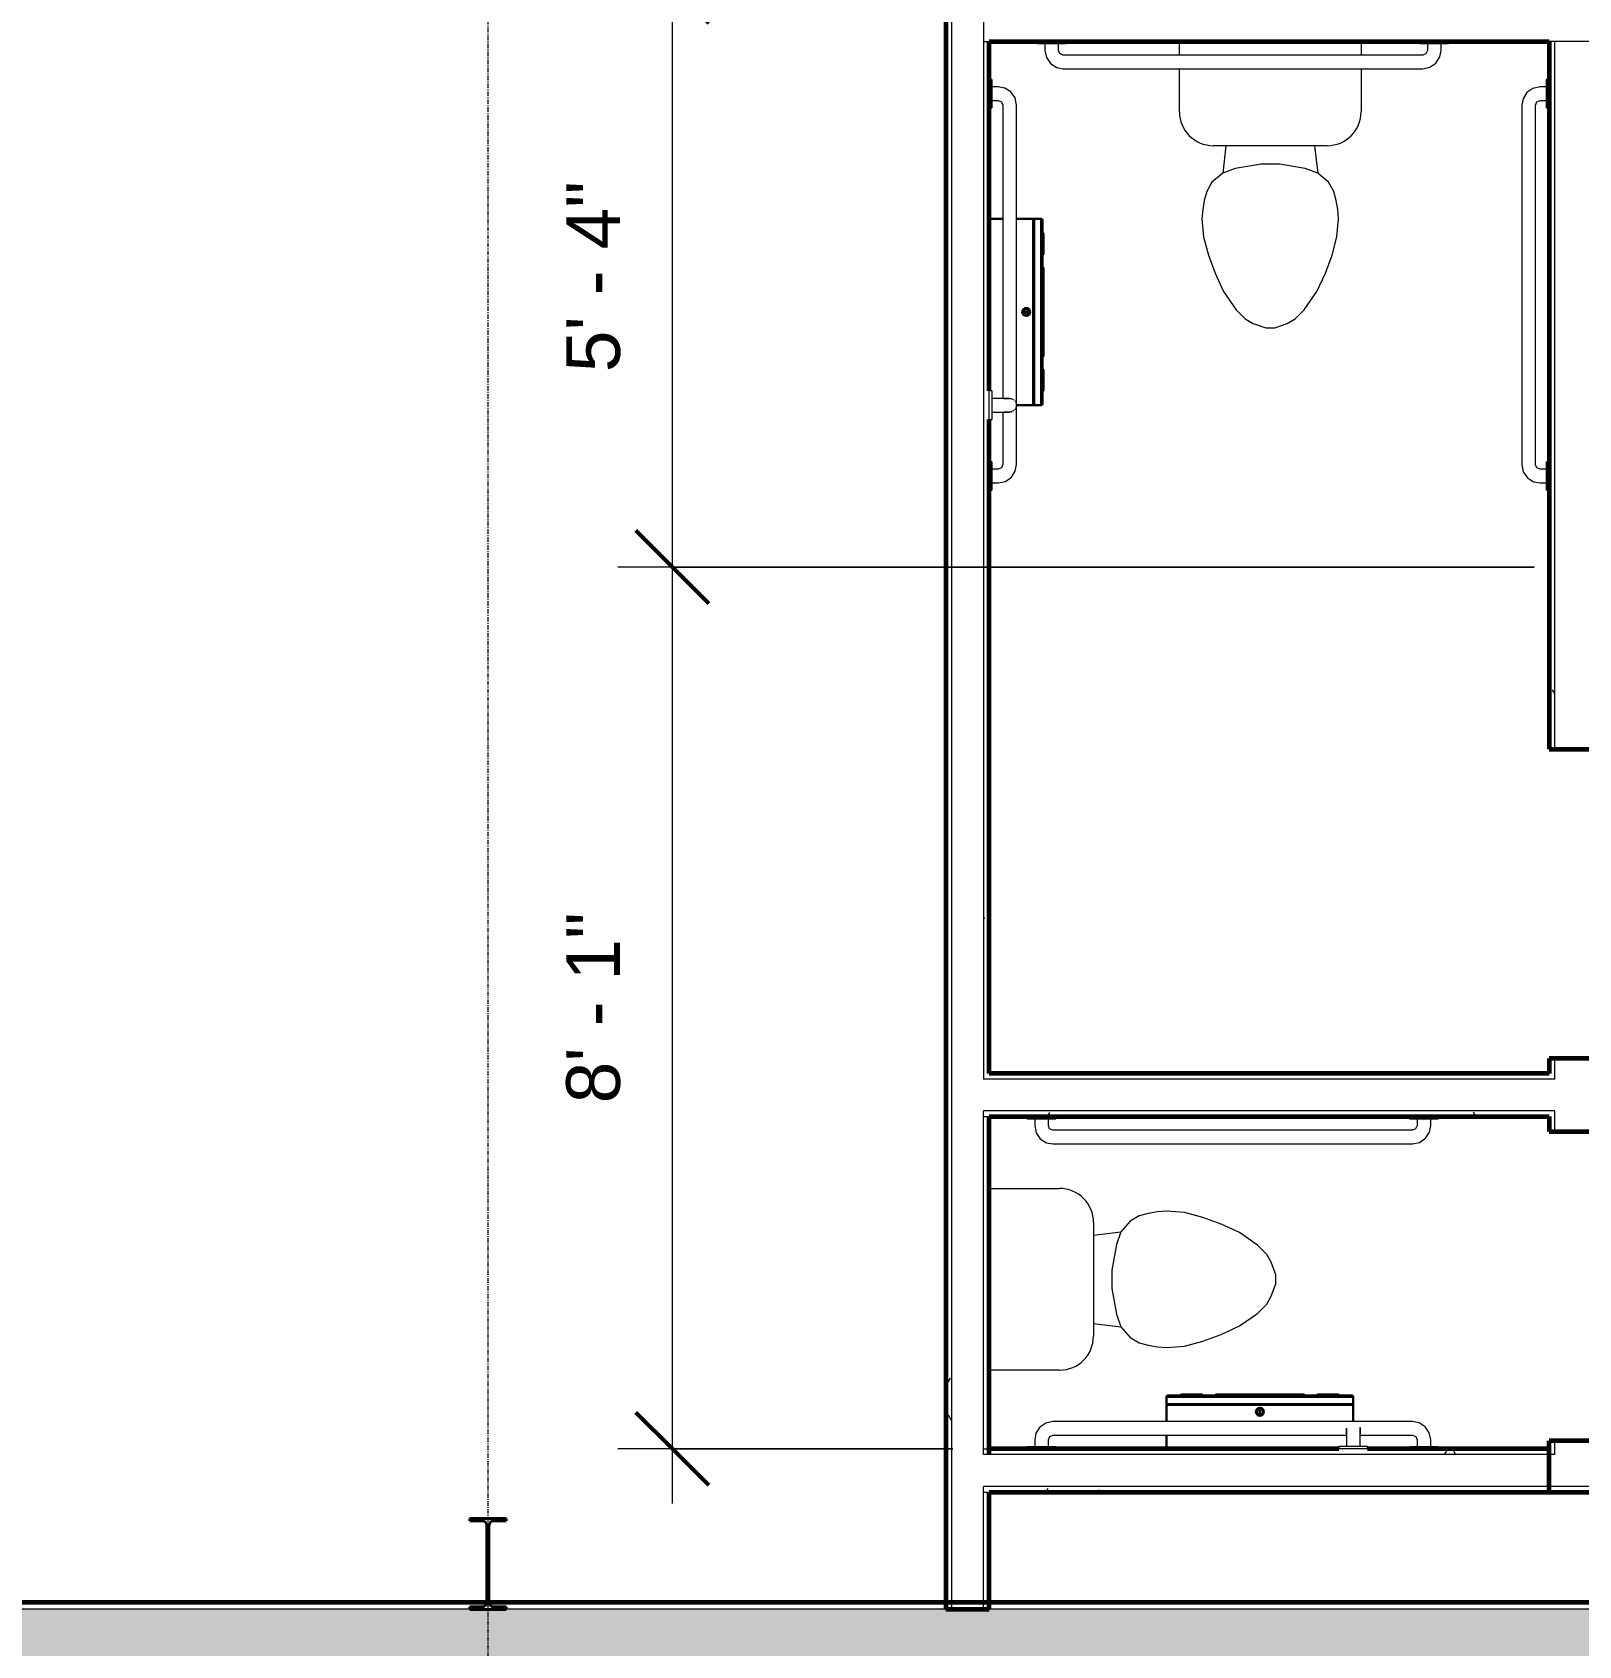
# Model space of a CAD drawing. Header units: inches. Extents: x 30 to 2293, y -1876 to -115.
# Drawn here: x 660.3 to 830.1, y -692.5 to -515.2 of the extents above; entities that cross this region are included whole.
import ezdxf

# ---------------------------------------------------------------- set-up
doc = ezdxf.new("R2010")
doc.units = ezdxf.units.IN
doc.header["$MEASUREMENT"] = 0
doc.linetypes.add('Grid Line 1_2_', pattern=[0.875, 0.5, -0.125, 0.125, -0.125])
for name, color, linetype, lineweight in [('A-ANNO-DIMS', 211, 'Continuous', 9), ('A-ANNO-DIMS-64', 211, 'Continuous', 9), ('A-WALL', 113, 'Continuous', 18), ('A-WALL-PATT', 111, 'Continuous', 60), ('I-WALL', 2, 'Continuous', 18), ('L-SITE-WALL', 31, 'Continuous', 18), ('P-SANR-FIXT', 6, 'Continuous', 9), ('Q-SPCQ', 91, 'Continuous', 9), ('S-COLS', 52, 'Continuous', 9), ('S-GRID', 1, 'Continuous', 9)]:
    doc.layers.add(name, color=color, linetype=linetype, lineweight=lineweight)
doc.styles.add('Arial', font='arial.ttf', dxfattribs={"height": 5.901198})
doc.dimstyles.new('Linear_-_3_32__Arial', dxfattribs={"dimscale": 12, "dimtxt": 6, "dimasz": 0.666667, "dimexe": 0.5, "dimexo": 0.333333, "dimgap": 0.333333, "dimtad": 1, "dimdec": 0, "dimzin": 1, "dimdsep": 46, "dimlunit": 4, "dimtxsty": 'Arial', "dimblk1": 'OBLIQUE', "dimblk2": 'OBLIQUE', "dimsah": 1, "dimcen": 0.09, "dimdle": 0.5, "dimazin": 0, "dimtfac": 1, "dimtdec": 4, "dimtix": 1, "dimtmove": 0, "dimatfit": 3, "dimfxl": 1, "dimtvp": 1, "dimfrac": 2, "dimtolj": 1, "dimtzin": 0, "dimarcsym": 2})
doc.dimstyles.new('Linear_-_3_32__Arial_1', dxfattribs={"dimscale": 12, "dimtxt": 6, "dimasz": 0.666667, "dimexe": 0.5, "dimexo": 0.333333, "dimgap": 0.333333, "dimtad": 1, "dimdec": 0, "dimzin": 1, "dimdsep": 46, "dimlunit": 4, "dimtxsty": 'Arial', "dimblk1": 'OBLIQUE', "dimblk2": 'OBLIQUE', "dimsah": 1, "dimcen": 0.09, "dimdle": 0.5, "dimazin": 0, "dimtfac": 1, "dimtdec": 4, "dimtix": 1, "dimtmove": 0, "dimatfit": 3, "dimfxl": 1, "dimtvp": 1, "dimfrac": 2, "dimtolj": 1, "dimtzin": 0, "dimarcsym": 2})
pattern_1 = [(0, (0, 0), (20.48, 5.12), [0.845, -14.515, 0.845, -14.515, -81.92]), (0, (0, 0), (20.48, 5.12), [-30.72, 0.845, -29.875, 0.845, -14.515, -35.84]), (0, (0, 0), (20.48, 5.12), [-76.8, 0.845, -9.395, 0.845, -24.755]), (120, (7.68, 2.56), (-14.67405, 15.1762), [0.845, -14.515, 0.845, -14.515, -81.92]), (120, (7.68, 2.56), (-14.67405, 15.1762), [-30.72, 0.845, -29.875, 0.845, -14.515, -35.84]), (120, (7.68, 2.56), (-14.67405, 15.1762), [-76.8, 0.845, -9.395, 0.845, -24.755]), (240, (10.24, 12.8), (-5.80595, -20.2962), [0.845, -14.515, 0.845, -14.515, -81.92]), (240, (10.24, 12.8), (-5.80595, -20.2962), [-30.72, 0.845, -29.875, 0.845, -14.515, -35.84]), (240, (10.24, 12.8), (-5.80595, -20.2962), [-76.8, 0.845, -9.395, 0.845, -24.755])]

# ---------------------------------------------------------------- blocks, each defined once
blk = doc.blocks.new('Open Source Metal Building_Exterior_rvt-1-Floor Plan - Office Annex')
at = {"layer": 'A-WALL-PATT', "lineweight": 9}
h = blk.add_hatch(dxfattribs=at)
h.set_pattern_fill('FP_2', color=8, style=0, pattern_type=2)
h.set_pattern_definition([(161.57, (0.32, 0.32), (-2.56049618, -0.0005374), [0, -18.214, 2.022, 0]), (18.43, (-0.32, 0.32), (-2.56049618, 0.0005374), [0, -18.214, 2.022, 0]), (108.43, (0.32, 0.32), (1.2792209, -6.40087673), [6.07, -14.166]), (71.57, (-0.32, 0.32), (1.2792209, 6.40087673), [6.07, -14.166])])
h.paths.add_polyline_path([(1689.24, -696.46), (2210.15, -696.46), (2210.15, -688.46), (1644.4, -688.46), (1644.4, -696.46)], flags=0)
h.paths.add_polyline_path([(1540.94, -696.46), (1608.4, -696.46), (1608.4, -688.46), (1540.94, -688.46)], flags=0)
h.paths.add_polyline_path([(1234.94, -696.46), (1234.94, -688.46), (1174.4, -688.46), (1174.4, -696.46)], flags=0)
h.paths.add_polyline_path([(1138.4, -696.46), (1138.4, -688.46), (421.56, -688.46), (421.56, -696.46), (1038.09, -696.46)], flags=0)
h.paths.add_polyline_path([(385.56, -696.46), (385.56, -688.46), (126.49, -688.46), (126.49, -696.46), (376.31, -696.46)], flags=0)
at = {"layer": 'S-COLS'}
h = blk.add_hatch(dxfattribs=at)
h.set_pattern_fill('FP_4', color=256, style=0, pattern_type=2)
h.set_pattern_definition([(45, (0, 0), (-6.33568, 6.33568), []), (45, (0, 9.6), (-6.33568, 6.33568), [])])
h.paths.add_polyline_path([(712.31, -688.47), (712.31, -688.2), (710.97, -688.2), (710.59, -688.04), (710.43, -687.66), (710.43, -679.28), (710.59, -678.9), (710.97, -678.74), (712.31, -678.74), (712.31, -678.47), (708.31, -678.47), (708.31, -678.74), (709.65, -678.74), (710.04, -678.9), (710.2, -679.33), (710.2, -687.66), (710.04, -688.04), (709.65, -688.2), (708.31, -688.2), (708.31, -688.47)], flags=0)
at = {"layer": 'A-WALL', "color": 10}
blk.add_line((1138.4, -688.46), (421.56, -688.46), dxfattribs=at)
at = {"layer": 'L-SITE-WALL', "color": 250, "lineweight": 60}
blk.add_line((1138.4, -687.71), (421.56, -687.71), dxfattribs=at)
at = {"layer": 'S-COLS', "color": 90, "lineweight": 40}
for p, q in [((712.31, -678.47), (708.31, -678.47)), ((708.31, -678.47), (708.31, -678.74)), ((708.31, -678.74), (709.65, -678.74)), ((710.97, -678.74), (712.31, -678.74)), ((712.31, -678.74), (712.31, -678.47)), ((710.2, -679.28), (710.2, -687.66)), ((710.43, -687.66), (710.43, -679.28)), ((709.65, -688.2), (708.31, -688.2)), ((708.31, -688.2), (708.31, -688.47)), ((708.31, -688.47), (712.31, -688.47)), ((712.31, -688.2), (710.97, -688.2)), ((712.31, -688.47), (712.31, -688.2))]:
    blk.add_line(p, q, dxfattribs=at)
for centre, start, end in [((709.65, -679.28), 0, 90), ((710.97, -679.28), 90, 180), ((709.65, -687.66), 270, 0), ((710.97, -687.66), 180, 270)]:
    blk.add_arc(centre, 0.543, start, end, dxfattribs=at)
at = {"layer": 'S-GRID', "linetype": 'Grid Line 1_2_'}
blk.add_line((710.31, -114.83), (710.31, -1843.89), dxfattribs=at)
blk = doc.blocks.new('Toilet-Domestic-3D - Toilet-Domestic-3D-V56-Floor Plan - Office Annex')
at = {"layer": 'P-SANR-FIXT'}
for p, q in [((-9.98, 17.98), (-9.98, 19.48)), ((9.98, 19.48), (9.98, 17.98)), ((-9.98, 11.75), (-9.98, 16.48)), ((9.98, 16.48), (9.98, 11.75)), ((6.25, 8.02), (-6.25, 8.02)), ((-4.86, 8.02), (-5.21, 5)), ((4.86, 8.02), (5.21, 5)), ((-3.84, 5.5), (-5.21, 5)), ((-1, 6), (-3.84, 5.5)), ((1, 6), (-1, 6)), ((3.84, 5.5), (1, 6)), ((5.21, 5), (3.84, 5.5)), ((-6.4, 4), (-6.97, 3)), ((-5.21, 5), (-6.4, 4)), ((6.4, 4), (5.21, 5)), ((6.97, 3), (6.4, 4)), ((-7.24, 2), (-7.41, 1)), ((-6.97, 3), (-7.24, 2)), ((7.24, 2), (6.97, 3)), ((7.41, 1), (7.24, 2)), ((-7.41, 1), (-7.5, 0)), ((-7.5, 0), (-7.33, -1.99)), ((7.33, -1.99), (7.5, 0)), ((7.5, 0), (7.41, 1)), ((-7.33, -1.99), (-6.79, -4)), ((6.79, -4), (7.33, -1.99)), ((-6.79, -4), (-6.06, -6)), ((6.06, -6), (6.79, -4)), ((-6.06, -6), (-5.13, -8)), ((5.13, -8), (6.06, -6)), ((-5.13, -8), (-3.74, -10)), ((3.74, -10), (5.13, -8)), ((-3.74, -10), (-2.74, -11)), ((2.74, -11), (3.74, -10)), ((-2.74, -11), (-1.87, -11.5)), ((-1.87, -11.5), (-0.5, -12)), ((-0.5, -12), (0.5, -12)), ((0.5, -12), (1.87, -11.5)), ((1.87, -11.5), (2.74, -11))]:
    blk.add_line(p, q, dxfattribs=at)
for centre, start, end in [((-6.25, 11.75), 180, 270), ((6.25, 11.75), 270, 360)]:
    blk.add_arc(centre, 3.73, start, end, dxfattribs=at)
blk = doc.blocks.new('817_Grab_Bars - 8170-001420-V57-Floor Plan - Office Annex')
at = {"layer": 'Q-SPCQ'}
for p, q in [((765.64, -520.4), (765.36, -520.4)), ((765.64, -520.4), (765.64, -521.96)), ((766.36, -521.21), (765.64, -521.21)), ((765.64, -521.96), (765.64, -523.52)), ((765.64, -522.71), (766.36, -522.71)), ((765.36, -523.52), (765.64, -523.52)), ((766.86, -523.21), (766.86, -555.44)), ((768.36, -562.71), (768.36, -523.21)), ((766.86, -556.94), (766.86, -562.71)), ((765.64, -562.4), (765.36, -562.4)), ((765.64, -562.4), (765.64, -563.96)), ((766.36, -563.21), (765.64, -563.21)), ((765.64, -563.96), (765.64, -565.52)), ((765.64, -564.71), (766.36, -564.71)), ((765.36, -565.52), (765.64, -565.52))]:
    blk.add_line(p, q, dxfattribs=at)
at = {"layer": 'Q-SPCQ', "flags": 128}
for points in [[(768.36, -523.21), (768.2, -522.43), (767.74, -521.77), (767.07, -521.34), (766.36, -521.21)], [(766.36, -522.71), (766.72, -522.86), (766.86, -523.21)], [(766.36, -564.71), (767.14, -564.55), (767.8, -564.09), (768.23, -563.42), (768.36, -562.71)], [(766.86, -562.71), (766.71, -563.07), (766.36, -563.21)]]:
    blk.add_lwpolyline(points, dxfattribs=at)
blk = doc.blocks.new('817_Grab_Bars - 8170-001420-V9-Floor Plan - Office Annex')
at = {"layer": 'Q-SPCQ'}
for p, q in [((1749.66, -708.52), (1748.94, -708.52)), ((1749.94, -707.7), (1749.66, -707.7)), ((1749.66, -709.27), (1749.66, -707.7)), ((1746.94, -710.52), (1746.94, -750.02)), ((1748.44, -750.02), (1748.44, -710.52)), ((1748.94, -710.02), (1749.66, -710.02)), ((1749.66, -710.83), (1749.66, -709.27)), ((1749.66, -710.83), (1749.94, -710.83)), ((1749.94, -749.7), (1749.66, -749.7)), ((1749.66, -751.27), (1749.66, -749.7)), ((1749.66, -750.52), (1748.94, -750.52)), ((1749.66, -752.83), (1749.66, -751.27)), ((1748.94, -752.02), (1749.66, -752.02)), ((1749.66, -752.83), (1749.94, -752.83))]:
    blk.add_line(p, q, dxfattribs=at)
at = {"layer": 'Q-SPCQ', "flags": 128}
for points in [[(1748.94, -708.52), (1748.15, -708.68), (1747.49, -709.13), (1747.07, -709.81), (1746.94, -710.52)], [(1748.44, -710.52), (1748.59, -710.15), (1748.94, -710.02)], [(1746.94, -750.02), (1747.1, -750.8), (1747.55, -751.46), (1748.23, -751.89), (1748.94, -752.02)], [(1748.94, -750.52), (1748.58, -750.36), (1748.44, -750.02)]]:
    blk.add_lwpolyline(points, dxfattribs=at)
blk = doc.blocks.new('Dispenser-Toilet_Tissue-Frost_Products_LTD_-Jumbo-169 - Steel-Brushed-Stainless_Steel-711843-Floor Plan - Office Annex')
at = {"layer": 'Q-SPCQ', "lineweight": 30}
for p, q in [((765.36, -535.69), (766.86, -535.69)), ((768.36, -535.69), (770.2, -535.69)), ((770.2, -556.19), (770.2, -535.69)), ((770.26, -535.75), (770.26, -556.13)), ((770.26, -535.75), (770.29, -535.75)), ((770.29, -535.69), (771.06, -535.69)), ((770.29, -535.75), (770.29, -535.69)), ((770.29, -556.13), (770.29, -535.75)), ((771.06, -535.69), (771.06, -556.19)), ((771.22, -535.85), (771.22, -537.2)), ((771.22, -537.2), (771.22, -554.67)), ((771.32, -537.36), (771.32, -539.53)), ((771.22, -539.69), (771.22, -541)), ((771.32, -541.18), (771.32, -550.69)), ((769.26, -545.9), (769.6, -545.9)), ((769.26, -545.98), (769.26, -545.9)), ((769.6, -545.9), (769.6, -545.98)), ((769.6, -545.98), (769.26, -545.98)), ((771.22, -550.87), (771.22, -552.18)), ((771.32, -552.34), (771.32, -554.51)), ((771.22, -554.67), (771.22, -556.03)), ((770.2, -556.19), (768.36, -556.19)), ((770.29, -556.13), (770.26, -556.13)), ((770.29, -556.19), (770.29, -556.13)), ((771.06, -556.19), (770.29, -556.19))]:
    blk.add_line(p, q, dxfattribs=at)
for radius in [0.438, 0.357]:
    blk.add_circle((769.44, -545.94), radius, dxfattribs=at)
for centre, radius, start, end in [((770.2, -535.75), 0.0601, 2.6815, 90), ((771.06, -535.85), 0.16, 0.9981, 90), ((771.14, -537.36), 0.18, 0, 63.6122), ((771.2, -538.91), 0.118, 10.8116, 82.3569), ((771.17, -538.91), 0.151, 289.6347, 357.321), ((771.14, -538.94), 0.18, 296.3916, 0), ((771.17, -538.93), 0.151, 289.6274, 356.8333), ((771.2, -539.51), 0.119, 10.0401, 81.5195), ((771.17, -539.51), 0.151, 289.6341, 357.321), ((771.17, -539.52), 0.151, 289.6341, 357.321), ((771.14, -539.53), 0.18, 296.3878, 0), ((771.1, -541.18), 0.22, 0, 56.9443), ((771.1, -550.69), 0.22, 303.0557, 0), ((771.14, -552.34), 0.18, 0, 63.6122), ((771.17, -552.35), 0.151, 2.679, 70.3659), ((771.17, -552.36), 0.151, 2.679, 70.3659), ((771.2, -552.36), 0.119, 278.4805, 349.9599), ((771.14, -552.93), 0.18, 0, 63.6122), ((771.17, -552.94), 0.151, 3.1669, 70.3659), ((771.17, -552.96), 0.151, 2.679, 70.3659), ((771.2, -552.96), 0.118, 277.6431, 349.1884), ((771.14, -554.51), 0.18, 296.3878, 0), ((770.2, -556.13), 0.06, 270, 0), ((771.06, -556.03), 0.16, 270, 0)]:
    blk.add_arc(centre, radius, start, end, dxfattribs=at)
blk = doc.blocks.new('817_Grab_Bars - 8170-001420-V13-Floor Plan - Office Annex')
at = {"layer": 'Q-SPCQ'}
for p, q in [((812.98, -501.21), (773.48, -501.21)), ((771.48, -503.21), (771.48, -503.93)), ((772.98, -503.93), (772.98, -503.21)), ((773.48, -502.71), (812.98, -502.71)), ((813.48, -503.21), (813.48, -503.93)), ((814.98, -503.93), (814.98, -503.21)), ((770.67, -503.93), (770.67, -504.21)), ((770.67, -503.93), (772.23, -503.93)), ((772.23, -503.93), (773.8, -503.93)), ((773.8, -504.21), (773.8, -503.93)), ((812.67, -503.93), (812.67, -504.21)), ((812.67, -503.93), (814.23, -503.93)), ((814.23, -503.93), (815.8, -503.93)), ((815.8, -504.21), (815.8, -503.93))]:
    blk.add_line(p, q, dxfattribs=at)
at = {"layer": 'Q-SPCQ', "flags": 128}
for points in [[(773.48, -501.21), (772.7, -501.37), (772.04, -501.83), (771.61, -502.51), (771.48, -503.21)], [(814.98, -503.21), (814.82, -502.43), (814.37, -501.77), (813.69, -501.34), (812.98, -501.21)], [(772.98, -503.21), (773.14, -502.85), (773.48, -502.71)], [(812.98, -502.71), (813.35, -502.86), (813.48, -503.21)]]:
    blk.add_lwpolyline(points, dxfattribs=at)
blk = doc.blocks.new('817_Grab_Bars - 8170-001180-V22-Floor Plan - Office Annex')
at = {"layer": 'Q-SPCQ'}
for p, q in [((831.89, -554.62), (831.61, -554.62)), ((831.61, -557.75), (831.61, -554.62)), ((831.89, -554.62), (831.89, -557.75)), ((832.61, -555.44), (831.89, -555.44)), ((831.61, -557.75), (831.89, -557.75)), ((831.89, -556.94), (832.61, -556.94))]:
    blk.add_line(p, q, dxfattribs=at)
at = {"layer": 'Q-SPCQ', "flags": 128}
for points in [[(833.86, -555.44), (833.86, -555.44), (833.86, -555.44), (833.85, -555.44), (833.84, -555.44), (833.83, -555.44), (833.82, -555.44), (833.81, -555.44), (833.8, -555.44), (833.78, -555.44), (833.76, -555.44), (833.74, -555.44), (833.72, -555.44), (833.69, -555.44), (833.67, -555.44), (833.64, -555.44), (833.61, -555.44), (833.58, -555.44), (833.55, -555.44), (833.52, -555.44), (833.48, -555.44), (833.44, -555.44), (833.41, -555.44), (833.37, -555.44), (833.33, -555.44), (833.28, -555.44), (833.24, -555.44), (833.2, -555.44), (833.15, -555.44), (833.11, -555.44), (833.06, -555.44), (833.02, -555.44), (832.97, -555.44), (832.92, -555.44), (832.87, -555.44), (832.82, -555.44), (832.77, -555.44), (832.72, -555.44), (832.67, -555.44), (832.62, -555.44), (832.61, -555.44)], [(833.19, -555.44), (833.23, -555.44), (833.27, -555.44), (833.32, -555.44), (833.36, -555.44), (833.4, -555.44), (833.43, -555.44), (833.47, -555.44), (833.51, -555.44), (833.54, -555.44), (833.57, -555.44), (833.6, -555.44), (833.63, -555.44), (833.66, -555.44), (833.69, -555.44), (833.71, -555.44)], [(833.77, -555.44), (833.79, -555.44), (833.81, -555.44), (833.82, -555.44), (833.83, -555.44), (833.84, -555.44), (833.85, -555.44), (833.85, -555.44), (833.86, -555.44), (833.86, -555.44), (833.86, -555.44)], [(833.86, -555.44), (833.89, -555.44), (833.92, -555.44), (833.95, -555.44), (833.98, -555.45), (834.01, -555.45), (834.04, -555.46), (834.07, -555.47), (834.1, -555.48), (834.12, -555.49), (834.15, -555.5), (834.18, -555.51)], [(834.28, -555.57), (834.31, -555.59), (834.33, -555.6), (834.35, -555.62)], [(834.44, -555.71), (834.46, -555.73), (834.47, -555.76)], [(834.57, -556.42), (834.56, -556.45), (834.55, -556.48), (834.54, -556.51), (834.52, -556.53)], [(834.53, -555.86), (834.55, -555.89), (834.56, -555.92), (834.57, -555.94)], [(834.59, -556.03), (834.6, -556.06), (834.6, -556.09), (834.61, -556.12), (834.61, -556.15), (834.61, -556.18)], [(834.61, -556.19), (834.61, -556.22), (834.61, -556.25), (834.6, -556.28), (834.6, -556.31), (834.59, -556.34)], [(832.61, -556.94), (832.66, -556.94), (832.71, -556.94), (832.76, -556.94), (832.81, -556.94), (832.86, -556.94), (832.91, -556.94), (832.95, -556.94), (833, -556.94), (833.05, -556.94), (833.1, -556.94), (833.14, -556.94), (833.19, -556.94), (833.23, -556.94), (833.27, -556.94), (833.32, -556.94), (833.36, -556.94), (833.4, -556.94), (833.43, -556.94), (833.47, -556.94), (833.51, -556.94), (833.54, -556.94), (833.57, -556.94), (833.6, -556.94), (833.63, -556.94), (833.66, -556.94), (833.69, -556.94), (833.71, -556.94), (833.73, -556.94), (833.76, -556.94), (833.77, -556.94), (833.79, -556.94), (833.81, -556.94), (833.82, -556.94), (833.83, -556.94), (833.84, -556.94), (833.85, -556.94), (833.85, -556.94), (833.86, -556.94), (833.86, -556.94), (833.86, -556.94)], [(833.86, -556.94), (833.86, -556.94), (833.86, -556.94), (833.85, -556.94), (833.84, -556.94), (833.83, -556.94), (833.82, -556.94), (833.81, -556.94), (833.8, -556.94), (833.78, -556.94), (833.76, -556.94), (833.74, -556.94), (833.72, -556.94), (833.69, -556.94), (833.67, -556.94), (833.64, -556.94), (833.61, -556.94), (833.58, -556.94), (833.55, -556.94), (833.52, -556.94), (833.48, -556.94), (833.44, -556.94), (833.41, -556.94), (833.37, -556.94), (833.33, -556.94), (833.28, -556.94), (833.24, -556.94)], [(834.19, -556.86), (834.16, -556.87), (834.13, -556.89), (834.1, -556.9), (834.07, -556.91), (834.05, -556.91), (834.02, -556.92), (833.99, -556.93), (833.96, -556.93), (833.93, -556.93), (833.9, -556.94), (833.87, -556.94), (833.86, -556.94)], [(834.36, -556.75), (834.34, -556.77), (834.31, -556.78), (834.29, -556.8), (834.26, -556.82)], [(834.48, -556.61), (834.46, -556.64), (834.44, -556.66), (834.42, -556.68)]]:
    blk.add_lwpolyline(points, dxfattribs=at)
blk = doc.blocks.new('Toilet-Domestic-3D - Toilet-Domestic-3D-V58-Floor Plan - Office Annex')
at = {"layer": 'P-SANR-FIXT'}
for p, q in [((-9.98, 11.75), (-9.98, 19.48)), ((9.98, 19.48), (9.98, 11.75)), ((6.25, 8.02), (-6.25, 8.02)), ((-4.86, 8.02), (-5.21, 5)), ((4.86, 8.02), (5.21, 5)), ((-3.84, 5.5), (-5.21, 5)), ((-1, 6), (-3.84, 5.5)), ((1, 6), (-1, 6)), ((3.84, 5.5), (1, 6)), ((5.21, 5), (3.84, 5.5)), ((-6.4, 4), (-6.97, 3)), ((-5.21, 5), (-6.4, 4)), ((6.4, 4), (5.21, 5)), ((6.97, 3), (6.4, 4)), ((-7.24, 2), (-7.41, 1)), ((-6.97, 3), (-7.24, 2)), ((7.24, 2), (6.97, 3)), ((7.41, 1), (7.24, 2)), ((-7.41, 1), (-7.5, 0)), ((-7.5, 0), (-7.33, -1.99)), ((7.33, -1.99), (7.5, 0)), ((7.5, 0), (7.41, 1)), ((-7.33, -1.99), (-6.79, -4)), ((6.79, -4), (7.33, -1.99)), ((-6.79, -4), (-6.06, -6)), ((6.06, -6), (6.79, -4)), ((-6.06, -6), (-5.13, -8)), ((5.13, -8), (6.06, -6)), ((-5.13, -8), (-3.74, -10)), ((3.74, -10), (5.13, -8)), ((-3.74, -10), (-2.74, -11)), ((2.74, -11), (3.74, -10)), ((-2.74, -11), (-1.87, -11.5)), ((-1.87, -11.5), (-0.5, -12)), ((-0.5, -12), (0.5, -12)), ((0.5, -12), (1.87, -11.5)), ((1.87, -11.5), (2.74, -11))]:
    blk.add_line(p, q, dxfattribs=at)
for centre, start, end in [((-6.25, 11.75), 180, 270), ((6.25, 11.75), 270, 360)]:
    blk.add_arc(centre, 3.73, start, end, dxfattribs=at)
blk = doc.blocks.new('817_Grab_Bars - 8170-001180-V59-Floor Plan - Office Annex')
at = {"layer": 'Q-SPCQ'}
for p, q in [((804.59, -668.59), (804.6, -668.55)), ((804.59, -669.84), (804.59, -670.55)), ((806.07, -668.47), (806.09, -668.59)), ((806.09, -670.55), (806.09, -669.84)), ((803.77, -670.55), (803.77, -670.84)), ((803.77, -670.55), (806.9, -670.55)), ((806.9, -670.84), (803.77, -670.84)), ((806.9, -670.84), (806.9, -670.55))]:
    blk.add_line(p, q, dxfattribs=at)
at = {"layer": 'Q-SPCQ', "flags": 128}
for points in [[(804.59, -668.59), (804.59, -668.75), (804.59, -669.18), (804.59, -669.79), (804.59, -669.84)], [(804.59, -669.23), (804.59, -668.77), (804.59, -668.59), (804.59, -668.59)], [(806.09, -669.84), (806.09, -669.23), (806.09, -668.77), (806.09, -668.59), (806.09, -668.59)], [(806.09, -668.59), (806.09, -668.75), (806.09, -669.18)]]:
    blk.add_lwpolyline(points, dxfattribs=at)
blk = doc.blocks.new('DIMBLOCK30-Floor Plan - Office Annex')
at = {"layer": 'A-ANNO-DIMS-64', "lineweight": 50}
for p, q in [((730.57, -573.96), (726.57, -569.96)), ((730.57, -573.96), (734.57, -577.96)), ((730.57, -670.84), (726.57, -666.84)), ((730.57, -670.84), (734.57, -674.84))]:
    blk.add_line(p, q, dxfattribs=at)
at = {"layer": 'A-ANNO-DIMS-64'}
for p, q in [((825.23, -573.96), (724.57, -573.96)), ((730.57, -676.84), (730.57, -573.96)), ((730.57, -573.96), (825.23, -573.96)), ((761.36, -670.84), (724.57, -670.84)), ((730.57, -670.84), (761.36, -670.84))]:
    blk.add_line(p, q, dxfattribs=at)
at = {"layer": 'A-ANNO-DIMS-64', "color": 0, "insert": (718.91, -632.88), "char_height": 5.901, "width": 25.1446, "attachment_point": 1, "rotation": 90, "line_spacing_factor": 0.938532, "style": 'Arial'}
blk.add_mtext('8\' - 1"', dxfattribs=at)
blk = doc.blocks.new('_Oblique')
at = {"color": 0, "linetype": 'ByBlock', "lineweight": -2}
blk.add_line((-0.5, -0.5), (0.5, 0.5), dxfattribs=at)
blk = doc.blocks.new('DIMBLOCK31-Floor Plan - Office Annex')
at = {"layer": 'A-ANNO-DIMS-64', "lineweight": 50}
for p, q in [((730.57, -510.21), (726.57, -506.21)), ((730.57, -510.21), (734.57, -514.21)), ((730.57, -573.96), (726.57, -569.96)), ((730.57, -573.96), (734.57, -577.96))]:
    blk.add_line(p, q, dxfattribs=at)
at = {"layer": 'A-ANNO-DIMS-64'}
for p, q in [((758.98, -510.21), (724.57, -510.21)), ((730.57, -573.96), (730.57, -510.21)), ((730.57, -510.21), (758.98, -510.21)), ((825.23, -573.96), (724.57, -573.96)), ((730.57, -573.96), (825.23, -573.96))]:
    blk.add_line(p, q, dxfattribs=at)
at = {"layer": 'A-ANNO-DIMS-64', "color": 0, "insert": (718.91, -552.56), "char_height": 5.901, "width": 25.1446, "attachment_point": 1, "rotation": 90, "line_spacing_factor": 0.938532, "style": 'Arial'}
blk.add_mtext('5\' - 4"', dxfattribs=at)

msp = doc.modelspace()

# ---------------------------------------------------------------- hatches: boundary and pattern name
at = {"layer": 'A-WALL-PATT', "lineweight": 9}
h = msp.add_hatch(dxfattribs=at)
h.set_pattern_fill('FP_1', color=256, style=0, pattern_type=2)
h.set_pattern_definition(pattern_1)
h.paths.add_polyline_path([(761.23, -688.46), (761.23, -345.46), (760.61, -345.46), (760.61, -688.46)], flags=0)
h = msp.add_hatch(dxfattribs=at)
h.set_pattern_fill('FP_1', color=256, style=0, pattern_type=2)
h.set_pattern_definition(pattern_1)
h.paths.add_polyline_path([(765.36, -688.46), (765.36, -675.59), (764.73, -675.59), (764.73, -688.46)], flags=0)
h.paths.add_polyline_path([(764.73, -670.84), (765.36, -670.84), (765.36, -634.34), (764.73, -634.34), (764.73, -666.83)], flags=0)
h.paths.add_polyline_path([(764.73, -630.21), (765.36, -630.21), (765.36, -516.21), (764.73, -516.21), (764.73, -629.33)], flags=0)
h.paths.add_polyline_path([(765.36, -504.21), (765.36, -390.21), (764.73, -390.21), (764.73, -504.21)], flags=0)
h.paths.add_polyline_path([(765.36, -386.09), (765.36, -349.59), (764.73, -349.59), (764.73, -386.09)], flags=0)
h = msp.add_hatch(dxfattribs=at)
h.set_pattern_fill('FP_1', color=256, style=0, pattern_type=2)
h.set_pattern_definition(pattern_1)
h.paths.add_polyline_path([(826.86, -670.84), (827.48, -670.84), (827.48, -669.96), (826.86, -669.96)], flags=0)
h.paths.add_polyline_path([(826.86, -635.96), (827.48, -635.96), (827.48, -633.71), (826.86, -633.71), (826.86, -634.34)], flags=0)
h.paths.add_polyline_path([(826.86, -630.21), (827.48, -630.21), (827.48, -627.96), (826.86, -627.96), (826.86, -629.59)], flags=0)
h.paths.add_polyline_path([(827.48, -593.96), (827.48, -516.21), (826.86, -516.21), (826.86, -593.96)], flags=0)
h = msp.add_hatch(dxfattribs=at)
h.set_pattern_fill('FP_1', color=256, style=0, pattern_type=2)
h.set_pattern_definition(pattern_1)
h.paths.add_polyline_path([(765.36, -630.21), (826.86, -630.21), (826.86, -629.59), (765.36, -629.59)], flags=0)
h = msp.add_hatch(dxfattribs=at)
h.set_pattern_fill('FP_1', color=256, style=0, pattern_type=2)
h.set_pattern_definition(pattern_1)
h.paths.add_polyline_path([(764.73, -634.34), (826.86, -634.34), (826.86, -633.71), (764.73, -633.71)], flags=0)
h = msp.add_hatch(dxfattribs=at)
h.set_pattern_fill('FP_1', color=256, style=0, pattern_type=2)
h.set_pattern_definition(pattern_1)
h.paths.add_polyline_path([(769.5, -671.46), (827.48, -671.46), (827.48, -670.84), (764.73, -670.84), (764.73, -671.46), (765.36, -671.46)], flags=0)
h.paths.add_polyline_path([(830.98, -671.46), (882.89, -671.46), (882.89, -670.84), (830.98, -670.84)], flags=0)
h.paths.add_polyline_path([(887.01, -671.46), (1031.23, -671.46), (1031.23, -670.84), (886.39, -670.84), (886.39, -671.46)], flags=0)
h.paths.add_polyline_path([(1034.73, -671.46), (1040.76, -671.46), (1040.76, -670.84), (1034.73, -670.84)], flags=0)
h.paths.add_polyline_path([(1054.37, -671.46), (1113.61, -671.46), (1113.61, -670.84), (1052.93, -670.84), (1052.93, -671.46)], flags=0)
h = msp.add_hatch(dxfattribs=at)
h.set_pattern_fill('FP_1', color=256, style=0, pattern_type=2)
h.set_pattern_definition(pattern_1)
h.paths.add_polyline_path([(765.36, -671.46), (826.86, -671.46), (826.86, -670.84), (765.36, -670.84)], flags=0)
h = msp.add_hatch(dxfattribs=at)
h.set_pattern_fill('FP_1', color=256, style=0, pattern_type=2)
h.set_pattern_definition(pattern_1)
h.paths.add_polyline_path([(765.36, -675.59), (826.86, -675.59), (826.86, -674.96), (764.73, -674.96), (764.73, -675.59)], flags=0)
h = msp.add_hatch(dxfattribs=at)
h.set_pattern_fill('FP_1', color=256, style=0, pattern_type=2)
h.set_pattern_definition(pattern_1)
h.paths.add_polyline_path([(765.36, -675.59), (1040.76, -675.59), (1040.76, -674.96), (765.36, -674.96)], flags=0)
h.paths.add_polyline_path([(1054.37, -675.59), (1113.61, -675.59), (1113.61, -674.96), (1052.93, -674.96), (1052.93, -675.59)], flags=0)

# ---------------------------------------------------------------- linework, layer by layer
at = {"layer": 'A-WALL'}
for p, q in [((761.23, -201.46), (761.23, -688.46)), ((764.73, -390.21), (764.73, -630.21)), ((764.73, -516.21), (765.36, -516.21)), ((831.61, -516.21), (826.86, -516.21)), ((827.48, -593.96), (827.48, -516.21)), ((827.48, -630.21), (827.48, -627.96)), ((827.48, -630.21), (764.73, -630.21)), ((827.48, -633.71), (764.73, -633.71)), ((764.73, -634.34), (764.73, -633.71)), ((764.73, -671.46), (764.73, -634.34)), ((764.73, -634.34), (765.36, -634.34)), ((827.48, -635.96), (827.48, -633.71)), ((827.48, -671.46), (827.48, -669.96)), ((764.73, -670.84), (765.36, -670.84)), ((827.48, -671.46), (764.73, -671.46)), ((1040.76, -674.96), (764.73, -674.96)), ((764.73, -688.46), (764.73, -674.96)), ((764.73, -675.59), (765.36, -675.59))]:
    msp.add_line(p, q, dxfattribs=at)
at = {"layer": 'A-WALL', "lineweight": 60}
msp.add_line((765.36, -516.21), (826.86, -516.21), dxfattribs=at)
at = {"layer": 'I-WALL', "lineweight": 60}
for p, q in [((760.61, -200.84), (760.61, -688.46)), ((765.36, -554.62), (765.36, -516.21)), ((826.86, -516.21), (826.86, -593.96)), ((765.36, -629.59), (765.36, -557.75)), ((826.86, -593.96), (831.61, -593.96)), ((826.86, -627.96), (826.86, -629.59)), ((831.61, -627.96), (826.86, -627.96)), ((826.86, -629.59), (765.36, -629.59)), ((765.36, -671.46), (765.36, -634.34)), ((765.36, -634.34), (826.86, -634.34)), ((826.86, -634.34), (826.86, -635.96)), ((826.86, -635.96), (831.61, -635.96)), ((831.61, -669.96), (826.86, -669.96)), ((826.86, -675.59), (826.86, -669.96)), ((803.77, -670.84), (765.36, -670.84)), ((826.86, -670.84), (806.9, -670.84)), ((765.36, -688.46), (765.36, -675.59)), ((765.36, -675.59), (1040.76, -675.59)), ((760.61, -688.46), (765.36, -688.46))]:
    msp.add_line(p, q, dxfattribs=at)

# ---------------------------------------------------------------- block references
at = {"layer": 'P-SANR-FIXT'}
msp.add_blockref('Toilet-Domestic-3D - Toilet-Domestic-3D-V56-Floor Plan - Office Annex', (796.23, -535.69), dxfattribs=at)
at = {"layer": 'P-SANR-FIXT', "rotation": 90.00000000000067}
msp.add_blockref('Toilet-Domestic-3D - Toilet-Domestic-3D-V58-Floor Plan - Office Annex', (784.84, -652.21), dxfattribs=at)
at = {"layer": 'Q-SPCQ'}
for name, p, rotation in [('817_Grab_Bars - 8170-001420-V9-Floor Plan - Office Annex', (62.97, -2266.15), 90.00000000000071), ('817_Grab_Bars - 8170-001420-V13-Floor Plan - Office Annex', (322.65, -1336.2), 90.00000000000065), ('817_Grab_Bars - 8170-001420-V9-Floor Plan - Office Annex', (61.84, -2384.27), 90.00000000000105), ('Dispenser-Toilet_Tissue-Frost_Products_LTD_-Jumbo-169 - Steel-Brushed-Stainless_Steel-711843-Floor Plan - Office Annex', (249.15, -1436.2), 90.0000000000011), ('817_Grab_Bars - 8170-001420-V57-Floor Plan - Office Annex', (249.15, -1436.2), 90.0000000000011)]:
    msp.add_blockref(name, p, dxfattribs=dict(at, rotation=rotation))
for name, p in [('817_Grab_Bars - 8170-001420-V57-Floor Plan - Office Annex', (0, 0)), ('Dispenser-Toilet_Tissue-Frost_Products_LTD_-Jumbo-169 - Steel-Brushed-Stainless_Steel-711843-Floor Plan - Office Annex', (0, 0)), ('817_Grab_Bars - 8170-001180-V22-Floor Plan - Office Annex', (-66.25, 0)), ('817_Grab_Bars - 8170-001180-V59-Floor Plan - Office Annex', (0, 0))]:
    msp.add_blockref(name, p, dxfattribs=at)

# ---------------------------------------------------------------- dimensions: what is measured, and where the dimension line sits
at = {"layer": 'A-ANNO-DIMS'}
for base, p1, p2, dimstyle, override, picture, middle in [((730.57, -510.21), (829.23, -573.96), (762.98, -510.21), 'Linear_-_3_32__Arial_1', {"dimpost": '<>', "dimfxl": 91.940878}, 'DIMBLOCK31-Floor Plan - Office Annex', (723.57, -542.09)), ((730.57, -573.96), (765.36, -670.84), (829.23, -573.96), 'Linear_-_3_32__Arial', {"dimpost": '<>', "dimfxl": 116.037844}, 'DIMBLOCK30-Floor Plan - Office Annex', (723.56, -622.4))]:
    dim = msp.add_linear_dim(base=base, p1=p1, p2=p2, angle=90, dimstyle=dimstyle, override=override, dxfattribs=at)
    dim.commit()
    dim.dimension.update_dxf_attribs({"geometry": picture, "text_midpoint": middle})

# ---------------------------------------------------------------- next in the draw order: block references
at = {"lineweight": 5}
msp.add_blockref('Open Source Metal Building_Exterior_rvt-1-Floor Plan - Office Annex', (0, 0), dxfattribs=at)

doc.saveas('drawing.dxf')
